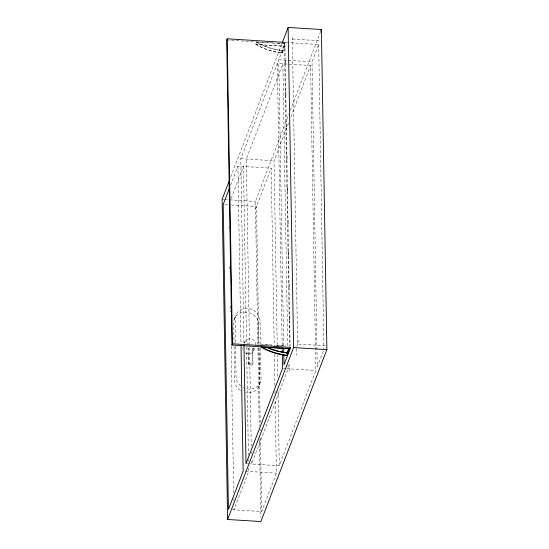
<?xml version="1.0" encoding="UTF-8"?>
<svg xmlns="http://www.w3.org/2000/svg" width="549" height="549" viewBox="0 0 549 549"><rect width="100%" height="100%" fill="white"/><g stroke="black" fill="none" stroke-linecap="round" stroke-linejoin="round"><path stroke-width="0.41" stroke-dasharray="2.75 2.06" d="M230.724 176.97L281.994 43.412M281.973 52.917L281.925 50.398L284.451 43.824L256.719 42.101L256.76 44.62L257.81 45.286A50.927 22.598 -1 0 0 279.784 52.587L281.973 52.917L284.492 46.349L256.76 44.62M230.559 185.294L237.923 166.127L271.185 168.193L274.226 345.527M243.928 342.885L240.771 158.702L277.334 63.458L310.597 65.53L315.826 370.506L279.269 465.751L249.96 463.926M283.661 345.877L278.755 59.752L284.931 43.673L276.367 43.138M255.861 44.38A51.345 22.784 -1 0 0 282.296 53.164L284.972 46.191L255.861 44.38L255.82 41.861L264.378 42.39M231.198 198.422L243.468 166.471L246.508 343.798M325.324 345.767L297.599 344.045L292.37 39.068L293.797 35.356M257.838 344.367L255.388 201.449L288.829 114.343M290.352 110.376L320.774 31.115M255.518 209.011L271.185 168.193M277.197 344.957L274.04 160.775L287.251 126.359M287.552 125.556L288.781 122.358M290.936 116.752L310.597 65.53M323.292 351.051L317.253 366.794L312.024 61.817L318.667 44.503L286.194 42.479M234.032 319.793L235.452 316.08M244.422 343.242L244.964 341.828M247.174 347.792A5.627 4.962 21 0 0 248.477 348.464L247.997 349.706L248.258 364.824L252.499 365.092L252.972 363.85L252.712 348.512A5.627 4.962 21 0 0 253.906 347.867M252.712 348.512L252.231 349.754L252.499 365.092M253.59 350.763L255.491 345.815M248.258 364.824L248.731 363.589L248.477 348.464M259.224 385.137L260.651 381.425M296.748 346.268L299.027 340.332M232.392 509.692L261.701 511.517L276.415 473.169L275.166 400.351M292.37 39.068L320.094 40.791M226.71 40.043L254.105 41.751M265.236 42.445L275.509 43.083M278.755 59.752L312.024 61.817M240.771 158.702L274.04 160.775M222.125 199.383L223.827 199.486M224.685 199.541L228.947 199.809M229.798 199.857L255.388 201.449M224.788 204.564L228.748 204.811M231.266 204.969L256.472 206.541L258.833 344.463M261.008 344.312L263.575 344.47M264.433 344.525L274.706 345.163M275.557 345.218L285.83 345.856M266.107 344.82L271.988 345.184M277.032 345.499L282.913 345.863M287.944 364.975L289.529 365.071L289.659 372.634M248.731 363.589L252.972 363.85M283.353 368.482L285.727 368.633M286.523 368.681L315.826 370.506M246.789 463.727L249.171 463.878M245.527 471.248L276.415 473.169M281.925 50.398L279.743 50.062A50.927 22.598 -1 0 1 257.769 42.76L256.719 42.101M318.667 44.503L323.883 348.622M296.192 348.594L296.302 355.313M284.931 43.673L285.192 59.045M285.281 64.185L285.748 91.608M285.809 95.039L286.297 123.319M286.365 127.601L286.839 155.024M286.928 160.164L287.381 186.729M287.47 191.876L287.937 219.298M288.026 224.438L288.486 251.003M288.568 256.143L289.055 284.423M289.117 287.854L289.584 315.277M289.673 320.417L290.112 346.124M284.451 43.824L284.711 59.203M284.787 63.485L285.26 90.908M285.329 95.197L285.816 123.47M285.892 127.759L286.358 155.182M286.448 160.322L286.901 186.886M286.976 191.176L287.463 219.449M287.552 224.596L288.005 251.161M288.095 256.301L288.561 283.723M288.623 287.154L289.11 315.428M289.193 320.575L289.639 346.282M287.71 345.65L282.872 63.808L246.316 159.045L249.486 344.086M288.047 365.353L288.101 368.784L251.545 464.022L251.483 460.597M282.296 53.164L282.255 50.638A51.345 22.784 -1 0 1 255.82 41.861M277.334 63.458L282.179 346.165M277.355 354.38L277.767 378.371M277.972 390.36L279.269 465.751M274.376 354.091L274.919 385.789M275.008 390.929L275.049 393.503M260.439 344.415L260.034 320.547A12.661 11.165 21 0 0 247.359 308.428A12.661 11.165 21 0 0 235.082 318.99L235.494 342.864M260.501 347.826L261.022 378.515A12.661 11.165 21 0 1 243.2 387.567M258.956 344.717L258.606 324.253A12.661 11.165 21 0 0 245.938 312.134A12.661 11.165 21 0 0 233.654 322.702L234.004 343.166M259.018 348.128L259.602 382.228A12.661 11.165 21 0 1 245.691 392.597M258.895 347.888L260.171 422.421M260.288 429.277L260.315 430.986M260.432 437.841L261.701 511.517M257.9 347.792L259.238 425.75M259.471 439.461L260.809 517.35M249.548 347.517L251.236 446.035M251.339 452.033L251.367 453.742M246.563 347.229L248.416 455.169M248.491 459.451L248.519 461.167M248.635 468.016L248.697 471.447L233.977 509.788L233.929 507.221M237.923 166.127L240.963 343.454M235.548 346.275L236.077 376.964A12.661 11.165 21 0 0 242.48 387.175M234.066 346.57L234.649 380.677A12.661 11.165 21 0 0 241.059 390.881M229.111 226.229L229.201 231.369M229.805 266.491L229.894 271.631M230.484 305.903L230.58 311.901M231.17 346.165L233.682 492.659M233.785 498.65L233.812 500.365M253.762 348.176A5.627 4.962 21 0 1 251.435 353.179A5.627 4.962 21 0 1 245.273 352.739M242.898 349.37A5.627 4.962 21 0 1 242.795 348.045M247.215 343.756A5.627 4.962 21 0 1 248.656 343.77M244.689 343.098A5.627 4.962 21 0 1 250.557 338.822A5.627 4.962 21 0 1 255.759 344.546"/><path stroke-width="0.82" d="M285.405 42.431L227.183 38.807L226.71 40.043L231.939 345.019L290.153 348.642M229.187 180.971L222.125 199.383L227.609 519.478L260.878 521.55L326.875 349.617L321.391 29.522L288.122 27.45L282.303 42.609M229.64 187.689L223.203 204.468L228.432 509.445L243.152 471.097L240.99 345.17M320.774 31.115L321.391 29.522M231.939 345.019L232.412 343.784L227.183 38.807M287.154 355.375L289.68 348.8L261.948 347.078L262.998 347.737A50.927 22.598 -1 0 0 284.972 355.038L287.154 355.375L287.113 352.849L288.795 348.471M287.738 352.321L288.623 350.001M227.609 519.478L293.612 347.551L288.122 27.45M293.612 347.551L326.875 349.617M232.412 343.784L290.634 347.407L283.984 364.728L283.819 355.299M287.113 352.849L284.924 352.52A50.927 22.598 -1 0 1 266.533 347.105M285.206 59.903L285.267 63.327M285.748 91.608L285.809 95.039M286.31 124.17L286.352 126.744M286.853 155.882L286.907 159.306M287.395 187.586L287.456 191.018M287.951 220.149L288.012 223.58M288.5 251.861L288.554 255.285M289.055 284.423L289.097 286.997M289.598 316.135L289.659 319.559M283.703 348.45L283.778 352.733M282.207 347.874L282.282 352.156M282.323 354.729L282.557 368.434L246 463.679L243.976 345.458M287.477 355.615A51.345 22.784 -1 0 1 261.049 346.831M287.436 353.096A51.345 22.784 -1 0 1 286.098 352.904M284.773 352.691A51.345 22.784 -1 0 1 282.81 352.348M282.165 352.218A51.345 22.784 -1 0 1 280.258 351.827M279.626 351.689A51.345 22.784 -1 0 1 275.564 350.653M274.781 350.434A51.345 22.784 -1 0 1 268.207 348.114"/></g></svg>
